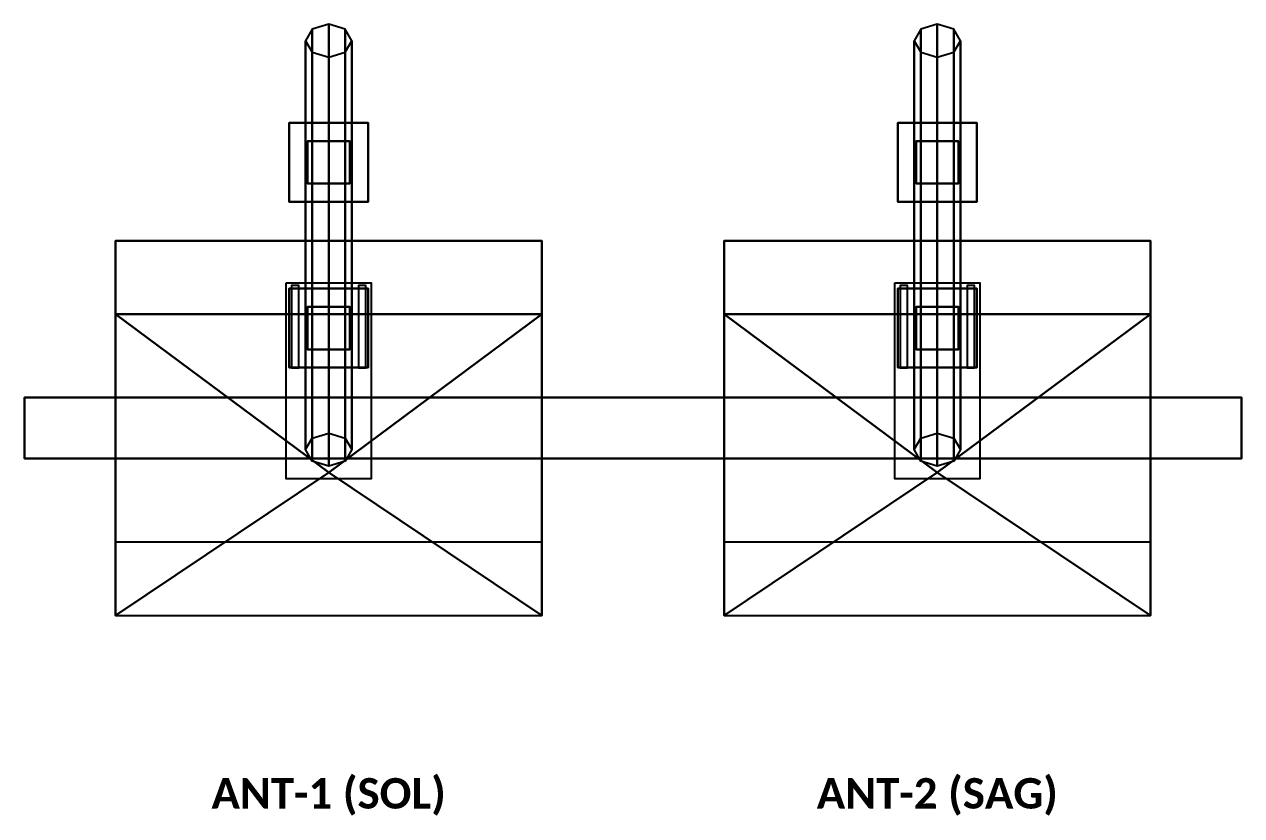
# Model space of a CAD drawing. Header units: millimetres. Extents: x -14698 to 17750, y -795 to 795.
# Drawn here: x -5000 to -3000, y -637 to 663 of the extents above; entities that cross this region are included whole.
import ezdxf
from ezdxf.enums import TextEntityAlignment as Align

# ---------------------------------------------------------------- set-up
doc = ezdxf.new("R2010")
doc.units = ezdxf.units.MM
for name, color, linetype in [('CELIK_KIRIS_KOLON', 9, 'CONTINUOUS'), ('EKP_PANEL_ANTEN', 6, 'CONTINUOUS'), ('METIN_BILGI', 7, 'CONTINUOUS'), ('MONTAJ_BORULARI', 2, 'CONTINUOUS')]:
    doc.layers.add(name, color=color, linetype=linetype)
doc.styles.get("Standard").update_dxf_attribs({"font": 'calibrib.ttf'})

msp = doc.modelspace()

# ---------------------------------------------------------------- linework, layer by layer
at = {"layer": 'CELIK_KIRIS_KOLON'}
for p, q in [((-4435, 501.6, 109.3), (-4565, 501.6, 109.3)), ((-4565, 501.6, 109.3), (-4565, 371.6, 109.3)), ((-4435, 501.6, 219.3), (-4565, 501.6, 219.3)), ((-4565, 501.6, 219.3), (-4565, 371.6, 219.3)), ((-4565, 501.6, 109.3), (-4565, 501.6, 219.3)), ((-4435, 371.6, 109.3), (-4435, 501.6, 109.3)), ((-4435, 371.6, 219.3), (-4435, 501.6, 219.3)), ((-4435, 501.6, 109.3), (-4435, 501.6, 219.3)), ((-3435, 501.6, 109.3), (-3565, 501.6, 109.3)), ((-3565, 501.6, 109.3), (-3565, 371.6, 109.3)), ((-3435, 501.6, 219.3), (-3565, 501.6, 219.3)), ((-3565, 501.6, 219.3), (-3565, 371.6, 219.3)), ((-3565, 501.6, 109.3), (-3565, 501.6, 219.3)), ((-3435, 371.6, 109.3), (-3435, 501.6, 109.3)), ((-3435, 371.6, 219.3), (-3435, 501.6, 219.3)), ((-3435, 501.6, 109.3), (-3435, 501.6, 219.3)), ((-4565, 371.6, 109.3), (-4435, 371.6, 109.3)), ((-4565, 371.6, 219.3), (-4435, 371.6, 219.3)), ((-4565, 371.6, 109.3), (-4565, 371.6, 219.3)), ((-4435, 371.6, 109.3), (-4435, 371.6, 219.3)), ((-3565, 371.6, 109.3), (-3435, 371.6, 109.3)), ((-3565, 371.6, 219.3), (-3435, 371.6, 219.3)), ((-3565, 371.6, 109.3), (-3565, 371.6, 219.3)), ((-3435, 371.6, 109.3), (-3435, 371.6, 219.3)), ((-4435, 229.3, 381.6), (-4565, 229.3, 381.6)), ((-4565, 229.3, 381.6), (-4565, 99.3, 381.6)), ((-4435, 229.3, 491.6), (-4565, 229.3, 491.6)), ((-4565, 229.3, 491.6), (-4565, 99.3, 491.6)), ((-4565, 229.3, 381.6), (-4565, 229.3, 491.6)), ((-4435, 99.3, 381.6), (-4435, 229.3, 381.6)), ((-4435, 99.3, 491.6), (-4435, 229.3, 491.6)), ((-4435, 229.3, 381.6), (-4435, 229.3, 491.6)), ((-3435, 229.3, 381.6), (-3565, 229.3, 381.6)), ((-3565, 229.3, 381.6), (-3565, 99.3, 381.6)), ((-3435, 229.3, 491.6), (-3565, 229.3, 491.6)), ((-3565, 229.3, 491.6), (-3565, 99.3, 491.6)), ((-3565, 229.3, 381.6), (-3565, 229.3, 491.6)), ((-3435, 99.3, 381.6), (-3435, 229.3, 381.6)), ((-3435, 99.3, 491.6), (-3435, 229.3, 491.6)), ((-3435, 229.3, 381.6), (-3435, 229.3, 491.6)), ((-4565, 99.3, 381.6), (-4435, 99.3, 381.6)), ((-4565, 99.3, 491.6), (-4435, 99.3, 491.6)), ((-4565, 99.3, 381.6), (-4565, 99.3, 491.6)), ((-4435, 99.3, 381.6), (-4435, 99.3, 491.6)), ((-3565, 99.3, 381.6), (-3435, 99.3, 381.6)), ((-3565, 99.3, 491.6), (-3435, 99.3, 491.6)), ((-3565, 99.3, 381.6), (-3565, 99.3, 491.6)), ((-3435, 99.3, 381.6), (-3435, 99.3, 491.6)), ((-3000, 50, 550), (-5000, 50, 550)), ((-5000, 50, 550), (-5000, -50, 550)), ((-3000, 50, 650), (-5000, 50, 650)), ((-5000, 50, 650), (-5000, -50, 650)), ((-5000, 50, 550), (-5000, 50, 650)), ((-3000, -50, 550), (-3000, 50, 550)), ((-3000, -50, 650), (-3000, 50, 650)), ((-3000, 50, 550), (-3000, 50, 650)), ((-5000, -50, 550), (-3000, -50, 550)), ((-5000, -50, 650), (-3000, -50, 650)), ((-5000, -50, 550), (-5000, -50, 650)), ((-3000, -50, 550), (-3000, -50, 650))]:
    msp.add_line(p, q, dxfattribs=at)
for points in [[(-4565, 371.6, 109.3), (-4435, 371.6, 109.3), (-4435, 501.6, 109.3), (-4565, 501.6, 109.3)], [(-4565, 371.6, 219.3), (-4435, 371.6, 219.3), (-4435, 501.6, 219.3), (-4565, 501.6, 219.3)], [(-4565, 501.6, 109.3), (-4435, 501.6, 109.3), (-4435, 501.6, 219.3), (-4565, 501.6, 219.3)], [(-4565, 371.6, 109.3), (-4565, 501.6, 109.3), (-4565, 501.6, 219.3), (-4565, 371.6, 219.3)], [(-4435, 371.6, 109.3), (-4435, 501.6, 109.3), (-4435, 501.6, 219.3), (-4435, 371.6, 219.3)], [(-3565, 371.6, 109.3), (-3435, 371.6, 109.3), (-3435, 501.6, 109.3), (-3565, 501.6, 109.3)], [(-3565, 371.6, 219.3), (-3435, 371.6, 219.3), (-3435, 501.6, 219.3), (-3565, 501.6, 219.3)], [(-3565, 501.6, 109.3), (-3435, 501.6, 109.3), (-3435, 501.6, 219.3), (-3565, 501.6, 219.3)], [(-3565, 371.6, 109.3), (-3565, 501.6, 109.3), (-3565, 501.6, 219.3), (-3565, 371.6, 219.3)], [(-3435, 371.6, 109.3), (-3435, 501.6, 109.3), (-3435, 501.6, 219.3), (-3435, 371.6, 219.3)], [(-4565, 371.6, 109.3), (-4435, 371.6, 109.3), (-4435, 371.6, 219.3), (-4565, 371.6, 219.3)], [(-3565, 371.6, 109.3), (-3435, 371.6, 109.3), (-3435, 371.6, 219.3), (-3565, 371.6, 219.3)], [(-4570, 238.6, -83.1), (-4430, 238.6, -83.1), (-4430, -83.1, 238.6), (-4570, -83.1, 238.6)], [(-4565, 99.3, 381.6), (-4435, 99.3, 381.6), (-4435, 229.3, 381.6), (-4565, 229.3, 381.6)], [(-4565, 99.3, 491.6), (-4435, 99.3, 491.6), (-4435, 229.3, 491.6), (-4565, 229.3, 491.6)], [(-4565, 229.3, 381.6), (-4435, 229.3, 381.6), (-4435, 229.3, 491.6), (-4565, 229.3, 491.6)], [(-4565, 99.3, 381.6), (-4565, 229.3, 381.6), (-4565, 229.3, 491.6), (-4565, 99.3, 491.6)], [(-4561, 99, 56.6), (-4549, 99, 56.6), (-4549, 234.1, 276.5), (-4561, 234.1, 276.5)], [(-4451, 99, 56.6), (-4439, 99, 56.6), (-4439, 234.1, 276.5), (-4451, 234.1, 276.5)], [(-4435, 99.3, 381.6), (-4435, 229.3, 381.6), (-4435, 229.3, 491.6), (-4435, 99.3, 491.6)], [(-3570, 238.6, -83.1), (-3430, 238.6, -83.1), (-3430, -83.1, 238.6), (-3570, -83.1, 238.6)], [(-3565, 99.3, 381.6), (-3435, 99.3, 381.6), (-3435, 229.3, 381.6), (-3565, 229.3, 381.6)], [(-3565, 99.3, 491.6), (-3435, 99.3, 491.6), (-3435, 229.3, 491.6), (-3565, 229.3, 491.6)], [(-3565, 229.3, 381.6), (-3435, 229.3, 381.6), (-3435, 229.3, 491.6), (-3565, 229.3, 491.6)], [(-3565, 99.3, 381.6), (-3565, 229.3, 381.6), (-3565, 229.3, 491.6), (-3565, 99.3, 491.6)], [(-3561, 99, 56.6), (-3549, 99, 56.6), (-3549, 234.1, 276.5), (-3561, 234.1, 276.5)], [(-3451, 99, 56.6), (-3439, 99, 56.6), (-3439, 234.1, 276.5), (-3451, 234.1, 276.5)], [(-3435, 99.3, 381.6), (-3435, 229.3, 381.6), (-3435, 229.3, 491.6), (-3435, 99.3, 491.6)], [(-4565, 99.3, 381.6), (-4435, 99.3, 381.6), (-4435, 99.3, 491.6), (-4565, 99.3, 491.6)], [(-3565, 99.3, 381.6), (-3435, 99.3, 381.6), (-3435, 99.3, 491.6), (-3565, 99.3, 491.6)], [(-5000, -50, 550), (-3000, -50, 550), (-3000, 50, 550), (-5000, 50, 550)], [(-5000, -50, 650), (-3000, -50, 650), (-3000, 50, 650), (-5000, 50, 650)], [(-5000, 50, 550), (-3000, 50, 550), (-3000, 50, 650), (-5000, 50, 650)], [(-5000, -50, 550), (-5000, 50, 550), (-5000, 50, 650), (-5000, -50, 650)], [(-3000, -50, 550), (-3000, 50, 550), (-3000, 50, 650), (-3000, -50, 650)], [(-5000, -50, 550), (-3000, -50, 550), (-3000, -50, 650), (-5000, -50, 650)]]:
    msp.add_3dface(points, dxfattribs=at)
at = {"layer": 'EKP_PANEL_ANTEN'}
for p, q in [((-4500, -72.8, -72.8), (-4850, 187.4, -307.6)), ((-4500, -72.8, -72.8), (-4150, 187.4, -307.6)), ((-3500, -72.8, -72.8), (-3850, 187.4, -307.6)), ((-3500, -72.8, -72.8), (-3150, 187.4, -307.6)), ((-4500, -72.8, -72.8), (-4850, -307.6, 187.4)), ((-4500, -72.8, -72.8), (-4150, -307.6, 187.4)), ((-3500, -72.8, -72.8), (-3850, -307.6, 187.4)), ((-3500, -72.8, -72.8), (-3150, -307.6, 187.4))]:
    msp.add_line(p, q, dxfattribs=at)
for points in [[(-4850, 307.6, -187.4), (-4150, 307.6, -187.4), (-4150, -187.4, 307.6), (-4850, -187.4, 307.6)], [(-4850, 187.4, -307.6), (-4150, 187.4, -307.6), (-4150, 307.6, -187.4), (-4850, 307.6, -187.4)], [(-4850, 187.4, -307.6), (-4850, -307.6, 187.4), (-4850, -187.4, 307.6), (-4850, 307.6, -187.4)], [(-4150, 187.4, -307.6), (-4150, -307.6, 187.4), (-4150, -187.4, 307.6), (-4150, 307.6, -187.4)], [(-3850, 307.6, -187.4), (-3150, 307.6, -187.4), (-3150, -187.4, 307.6), (-3850, -187.4, 307.6)], [(-3850, 187.4, -307.6), (-3150, 187.4, -307.6), (-3150, 307.6, -187.4), (-3850, 307.6, -187.4)], [(-3850, 187.4, -307.6), (-3850, -307.6, 187.4), (-3850, -187.4, 307.6), (-3850, 307.6, -187.4)], [(-3150, 187.4, -307.6), (-3150, -307.6, 187.4), (-3150, -187.4, 307.6), (-3150, 307.6, -187.4)], [(-4500, -72.8, -72.8), (-4150, 187.4, -307.6), (-4850, 187.4, -307.6)], [(-4500, -72.8, -72.8), (-4850, 187.4, -307.6), (-4850, -307.6, 187.4)], [(-4500, -72.8, -72.8), (-4150, -307.6, 187.4), (-4150, 187.4, -307.6)], [(-3500, -72.8, -72.8), (-3150, 187.4, -307.6), (-3850, 187.4, -307.6)], [(-3500, -72.8, -72.8), (-3850, 187.4, -307.6), (-3850, -307.6, 187.4)], [(-3500, -72.8, -72.8), (-3150, -307.6, 187.4), (-3150, 187.4, -307.6)], [(-4500, -72.8, -72.8), (-4850, -307.6, 187.4), (-4150, -307.6, 187.4)], [(-3500, -72.8, -72.8), (-3850, -307.6, 187.4), (-3150, -307.6, 187.4)], [(-4850, -307.6, 187.4), (-4150, -307.6, 187.4), (-4150, -187.4, 307.6), (-4850, -187.4, 307.6)], [(-3850, -307.6, 187.4), (-3150, -307.6, 187.4), (-3150, -187.4, 307.6), (-3850, -187.4, 307.6)]]:
    msp.add_3dface(points, dxfattribs=at)
at = {"layer": 'MONTAJ_BORULARI'}
for p, q in [((-4465, 471.6, 164.3), (-4535, 471.6, 164.3)), ((-4535, 471.6, 164.3), (-4535, 401.6, 164.3)), ((-4465, 471.6, 2200), (-4535, 471.6, 2200)), ((-4535, 471.6, 2200), (-4535, 401.6, 2200)), ((-4535, 471.6, 164.3), (-4535, 471.6, 2200)), ((-4465, 401.6, 164.3), (-4465, 471.6, 164.3)), ((-4465, 401.6, 2200), (-4465, 471.6, 2200)), ((-4465, 471.6, 164.3), (-4465, 471.6, 2200)), ((-3465, 471.6, 164.3), (-3535, 471.6, 164.3)), ((-3535, 471.6, 164.3), (-3535, 401.6, 164.3)), ((-3465, 471.6, 2200), (-3535, 471.6, 2200)), ((-3535, 471.6, 2200), (-3535, 401.6, 2200)), ((-3535, 471.6, 164.3), (-3535, 471.6, 2200)), ((-3465, 401.6, 164.3), (-3465, 471.6, 164.3)), ((-3465, 401.6, 2200), (-3465, 471.6, 2200)), ((-3465, 471.6, 164.3), (-3465, 471.6, 2200)), ((-4535, 401.6, 164.3), (-4465, 401.6, 164.3)), ((-4535, 401.6, 2200), (-4465, 401.6, 2200)), ((-4535, 401.6, 164.3), (-4535, 401.6, 2200)), ((-4465, 401.6, 164.3), (-4465, 401.6, 2200)), ((-3535, 401.6, 164.3), (-3465, 401.6, 164.3)), ((-3535, 401.6, 2200), (-3465, 401.6, 2200)), ((-3535, 401.6, 164.3), (-3535, 401.6, 2200)), ((-3465, 401.6, 164.3), (-3465, 401.6, 2200)), ((-4465, 199.3, 436.6), (-4535, 199.3, 436.6)), ((-4535, 199.3, 436.6), (-4535, 129.3, 436.6)), ((-4465, 199.3, 2200), (-4535, 199.3, 2200)), ((-4535, 199.3, 2200), (-4535, 129.3, 2200)), ((-4535, 199.3, 436.6), (-4535, 199.3, 2200)), ((-4465, 129.3, 436.6), (-4465, 199.3, 436.6)), ((-4465, 129.3, 2200), (-4465, 199.3, 2200)), ((-4465, 199.3, 436.6), (-4465, 199.3, 2200)), ((-3465, 199.3, 436.6), (-3535, 199.3, 436.6)), ((-3535, 199.3, 436.6), (-3535, 129.3, 436.6)), ((-3465, 199.3, 2200), (-3535, 199.3, 2200)), ((-3535, 199.3, 2200), (-3535, 129.3, 2200)), ((-3535, 199.3, 436.6), (-3535, 199.3, 2200)), ((-3465, 129.3, 436.6), (-3465, 199.3, 436.6)), ((-3465, 129.3, 2200), (-3465, 199.3, 2200)), ((-3465, 199.3, 436.6), (-3465, 199.3, 2200)), ((-4535, 129.3, 436.6), (-4465, 129.3, 436.6)), ((-4535, 129.3, 2200), (-4465, 129.3, 2200)), ((-4535, 129.3, 436.6), (-4535, 129.3, 2200)), ((-4465, 129.3, 436.6), (-4465, 129.3, 2200)), ((-3535, 129.3, 436.6), (-3465, 129.3, 436.6)), ((-3535, 129.3, 2200), (-3465, 129.3, 2200)), ((-3535, 129.3, 436.6), (-3535, 129.3, 2200)), ((-3465, 129.3, 436.6), (-3465, 129.3, 2200))]:
    msp.add_line(p, q, dxfattribs=at)
for points in [[(-4500, 663.3, -8.5), (-4526.9, 655.4, -16.4), (-4526.9, -16.4, 655.4), (-4500, -8.5, 663.3)], [(-4473.1, 655.4, -16.4), (-4500, 663.3, -8.5), (-4500, -8.5, 663.3), (-4473.1, -16.4, 655.4)], [(-3500, 663.3, -8.5), (-3526.9, 655.4, -16.4), (-3526.9, -16.4, 655.4), (-3500, -8.5, 663.3)], [(-3473.1, 655.4, -16.4), (-3500, 663.3, -8.5), (-3500, -8.5, 663.3), (-3473.1, -16.4, 655.4)], [(-4526.9, 655.4, -16.4), (-4538.1, 636.3, -35.4), (-4538.1, -35.4, 636.3), (-4526.9, -16.4, 655.4)], [(-4461.9, 636.3, -35.4), (-4473.1, 655.4, -16.4), (-4473.1, -16.4, 655.4), (-4461.9, -35.4, 636.3)], [(-3526.9, 655.4, -16.4), (-3538.1, 636.3, -35.4), (-3538.1, -35.4, 636.3), (-3526.9, -16.4, 655.4)], [(-3461.9, 636.3, -35.4), (-3473.1, 655.4, -16.4), (-3473.1, -16.4, 655.4), (-3461.9, -35.4, 636.3)], [(-4538.1, 636.3, -35.4), (-4526.9, 617.3, -54.5), (-4526.9, -54.5, 617.3), (-4538.1, -35.4, 636.3)], [(-4473.1, 617.3, -54.5), (-4461.9, 636.3, -35.4), (-4461.9, -35.4, 636.3), (-4473.1, -54.5, 617.3)], [(-3538.1, 636.3, -35.4), (-3526.9, 617.3, -54.5), (-3526.9, -54.5, 617.3), (-3538.1, -35.4, 636.3)], [(-3473.1, 617.3, -54.5), (-3461.9, 636.3, -35.4), (-3461.9, -35.4, 636.3), (-3473.1, -54.5, 617.3)], [(-4526.9, 617.3, -54.5), (-4500, 609.4, -62.4), (-4500, -62.4, 609.4), (-4526.9, -54.5, 617.3)], [(-4500, 609.4, -62.4), (-4473.1, 617.3, -54.5), (-4473.1, -54.5, 617.3), (-4500, -62.4, 609.4)], [(-3526.9, 617.3, -54.5), (-3500, 609.4, -62.4), (-3500, -62.4, 609.4), (-3526.9, -54.5, 617.3)], [(-3500, 609.4, -62.4), (-3473.1, 617.3, -54.5), (-3473.1, -54.5, 617.3), (-3500, -62.4, 609.4)], [(-4535, 401.6, 164.3), (-4465, 401.6, 164.3), (-4465, 471.6, 164.3), (-4535, 471.6, 164.3)], [(-4535, 401.6, 2200), (-4465, 401.6, 2200), (-4465, 471.6, 2200), (-4535, 471.6, 2200)], [(-4535, 471.6, 164.3), (-4465, 471.6, 164.3), (-4465, 471.6, 2200), (-4535, 471.6, 2200)], [(-4535, 401.6, 164.3), (-4535, 471.6, 164.3), (-4535, 471.6, 2200), (-4535, 401.6, 2200)], [(-4465, 401.6, 164.3), (-4465, 471.6, 164.3), (-4465, 471.6, 2200), (-4465, 401.6, 2200)], [(-3535, 401.6, 164.3), (-3465, 401.6, 164.3), (-3465, 471.6, 164.3), (-3535, 471.6, 164.3)], [(-3535, 401.6, 2200), (-3465, 401.6, 2200), (-3465, 471.6, 2200), (-3535, 471.6, 2200)], [(-3535, 471.6, 164.3), (-3465, 471.6, 164.3), (-3465, 471.6, 2200), (-3535, 471.6, 2200)], [(-3535, 401.6, 164.3), (-3535, 471.6, 164.3), (-3535, 471.6, 2200), (-3535, 401.6, 2200)], [(-3465, 401.6, 164.3), (-3465, 471.6, 164.3), (-3465, 471.6, 2200), (-3465, 401.6, 2200)], [(-4535, 401.6, 164.3), (-4465, 401.6, 164.3), (-4465, 401.6, 2200), (-4535, 401.6, 2200)], [(-3535, 401.6, 164.3), (-3465, 401.6, 164.3), (-3465, 401.6, 2200), (-3535, 401.6, 2200)], [(-4535, 129.3, 436.6), (-4465, 129.3, 436.6), (-4465, 199.3, 436.6), (-4535, 199.3, 436.6)], [(-4535, 129.3, 2200), (-4465, 129.3, 2200), (-4465, 199.3, 2200), (-4535, 199.3, 2200)], [(-4535, 199.3, 436.6), (-4465, 199.3, 436.6), (-4465, 199.3, 2200), (-4535, 199.3, 2200)], [(-4535, 129.3, 436.6), (-4535, 199.3, 436.6), (-4535, 199.3, 2200), (-4535, 129.3, 2200)], [(-4465, 129.3, 436.6), (-4465, 199.3, 436.6), (-4465, 199.3, 2200), (-4465, 129.3, 2200)], [(-3535, 129.3, 436.6), (-3465, 129.3, 436.6), (-3465, 199.3, 436.6), (-3535, 199.3, 436.6)], [(-3535, 129.3, 2200), (-3465, 129.3, 2200), (-3465, 199.3, 2200), (-3535, 199.3, 2200)], [(-3535, 199.3, 436.6), (-3465, 199.3, 436.6), (-3465, 199.3, 2200), (-3535, 199.3, 2200)], [(-3535, 129.3, 436.6), (-3535, 199.3, 436.6), (-3535, 199.3, 2200), (-3535, 129.3, 2200)], [(-3465, 129.3, 436.6), (-3465, 199.3, 436.6), (-3465, 199.3, 2200), (-3465, 129.3, 2200)], [(-4535, 129.3, 436.6), (-4465, 129.3, 436.6), (-4465, 129.3, 2200), (-4535, 129.3, 2200)], [(-3535, 129.3, 436.6), (-3465, 129.3, 436.6), (-3465, 129.3, 2200), (-3535, 129.3, 2200)]]:
    msp.add_3dface(points, dxfattribs=at)

# ---------------------------------------------------------------- texts
at = {"layer": 'METIN_BILGI'}
for s, p in [('ANT-1 (SOL)', (-4500, -600)), ('ANT-2 (SAG)', (-3500, -600))]:
    msp.add_text(s, height=50, dxfattribs=at).set_placement(p, align=Align.MIDDLE_CENTER)

doc.saveas('drawing.dxf')
